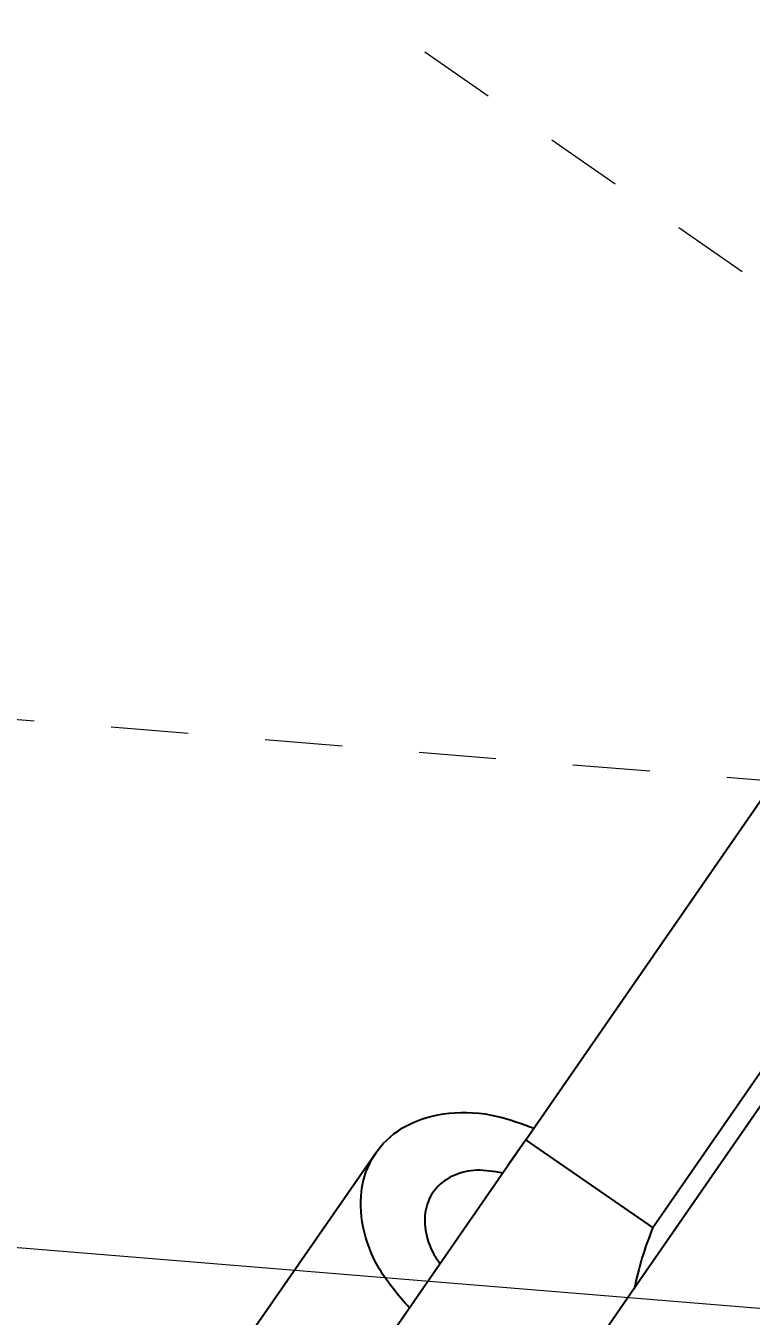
# Model space of a CAD drawing. Header units: millimetres. Extents: x 15 to 1184, y 5 to 836.
# Drawn here: x 900.24 to 909.63, y 581.32 to 598.03 of the extents above; entities that cross this region are included whole.
import ezdxf

# ---------------------------------------------------------------- set-up
doc = ezdxf.new("R2010")
doc.units = ezdxf.units.MM
doc.linetypes.add('虚线', pattern=[2, 1, -1])
doc.layers.get('0').update_dxf_attribs({"lineweight": 18})
doc.layers.add('尺寸线层', color=3, linetype='Continuous', lineweight=18)
doc.layers.add('虚线层', color=6, linetype='虚线', lineweight=18)
doc.styles.get("Standard").update_dxf_attribs({"font": 'txt.shx'})
doc.dimstyles.new('ISO-25', dxfattribs={"dimtxt": 2.5, "dimasz": 2.5, "dimexe": 1.25, "dimexo": 0.625, "dimtad": 1, "dimtxsty": 'Standard', "dimcen": 2.5, "dimdle": 5, "dimadec": 0, "dimazin": 0, "dimtfac": 1, "dimtmove": 0, "dimatfit": 3, "dimfxl": 0, "dimarcsym": 0})

# ---------------------------------------------------------------- blocks, each defined once
blk = doc.blocks.new('*X3')
at = {"layer": '尺寸线层', "linetype": 'Continuous'}
for points in [[(878.525, 583.971), (882.118, 584.272), (882.021, 583.091)], [(919.726, 580.607), (916.23, 581.487), (916.133, 580.305)]]:
    blk.add_hatch(color=0, dxfattribs=at).paths.add_polyline_path(points, flags=0)
at = {"layer": '尺寸线层', "color": 0, "linetype": 'Continuous'}
for p, q in [((878.999, 589.767), (878.444, 582.975)), ((920.199, 586.402), (919.644, 579.61)), ((888.996, 583.116), (878.525, 583.971)), ((898.246, 582.361), (919.726, 580.607))]:
    blk.add_line(p, q, dxfattribs=at)
at = {"layer": '尺寸线层', "color": 0, "insert": (893.621, 582.738), "char_height": 3.5, "width": 18.5, "attachment_point": 5}
blk.add_mtext('41,34', dxfattribs=at)
blk = doc.blocks.new('*X4')
at = {"layer": '尺寸线层', "linetype": 'Continuous'}
for points in [[(933.925, 607.127), (930.561, 608.415), (931.123, 609.458)], [(896.373, 589.352), (897.509, 592.769), (896.346, 592.996)]]:
    blk.add_hatch(color=0, dxfattribs=at).paths.add_polyline_path(points, flags=0)
at = {"layer": '尺寸线层', "color": 0, "linetype": 'Continuous'}
for start, end in [(55.3312, 100.8735), (112.9834, 175.3312)]:
    blk.add_arc((920.28, 587.399), 23.987, start, end, dxfattribs=at)
at = {"layer": '尺寸线层', "color": 0, "insert": (908.88, 611.482), "char_height": 3.5, "width": 27.5, "attachment_point": 5}
blk.add_mtext('120,00%%D', dxfattribs=at)

msp = doc.modelspace()

# ---------------------------------------------------------------- linework, layer by layer
at = {"color": 7, "linetype": 'Continuous', "lineweight": 25}
for p, q in [((906.712, 583.603), (915.734, 596.647)), ((908.357, 582.466), (918.221, 596.727)), ((918.426, 596.585), (908.117, 581.679)), ((906.712, 583.603), (901.786, 576.481)), ((904.779, 583.445), (903.218, 581.188)), ((906.651, 583.516), (906.482, 583.271)), ((908.357, 582.466), (906.712, 583.603)), ((908.117, 581.679), (904.774, 576.846))]:
    msp.add_line(p, q, dxfattribs=at)
msp.add_ellipse((910.609, 582.45), major_axis=(-1.97, -2.849), ratio=0.57735, start_param=5.087289, end_param=5.346592, dxfattribs=at)
for points, knots in [([(905.205, 581.424), (905.064, 581.589), (904.781, 581.919), (904.575, 582.48), (904.56, 583.016), (904.757, 583.482), (905.151, 583.82), (905.7, 583.979), (906.288, 583.95), (906.66, 583.811), (906.816, 583.753)], [0, 0, 0, 0, 0.555011, 1.10986, 1.67351, 2.252375, 2.844972, 3.44319, 4.032896, 4.458912, 4.458912, 4.458912, 4.458912]), ([(906.414, 583.173), (906.3, 583.192), (906.071, 583.23), (905.769, 583.155), (905.537, 582.991), (905.405, 582.741), (905.394, 582.438), (905.481, 582.177), (905.573, 582.036), (905.6, 581.995)], [0, 0, 0, 0, 0.302151, 0.604154, 0.91418, 1.231121, 1.548234, 1.859289, 1.984772, 1.984772, 1.984772, 1.984772])]:
    msp.add_open_spline(points, degree=3, knots=knots, dxfattribs=at)
at = {"layer": '虚线层'}
for p, q in [((957.218, 561.852), (872.207, 620.648)), ((920.28, 587.399), (879.08, 590.764))]:
    msp.add_line(p, q, dxfattribs=at)

# ---------------------------------------------------------------- dimensions: what is measured, and where the dimension line sits
at = {"layer": '尺寸线层'}
dim = msp.add_angular_dim_2l(base=(910.017, 609.08), line1=((972.408, 662.769), (884.66, 535.897)), line2=((920.28, 587.399), (879.08, 590.764)), dimstyle='ISO-25', override={"dimtxt": 3.5, "dimasz": 3.556, "dimexe": 1, "dimexo": 1, "dimgap": 1.524, "dimtad": 0, "dimtih": 1, "dimtoh": 1, "dimzin": 0, "dimsah": 1, "dimdle": 7.112, "dimadec": 2, "dimtfill": 1, "dimtolj": 1, "dimtzin": 0}, dxfattribs=at)
dim.commit()
dim.dimension.update_dxf_attribs({"geometry": '*X4', "text_midpoint": (908.88, 611.482)})
dim = msp.add_linear_dim(base=(919.726, 580.607), p1=(879.08, 590.764), p2=(920.28, 587.399), angle=355.3312, dimstyle='ISO-25', override={"dimtxt": 3.5, "dimasz": 3.556, "dimexe": 1, "dimexo": 1, "dimgap": 1.524, "dimtih": 1, "dimtoh": 1, "dimzin": 0, "dimsah": 1, "dimdle": 7.112, "dimadec": 2, "dimtfill": 1, "dimtolj": 1, "dimtzin": 8}, dxfattribs=at)
dim.commit()
dim.dimension.update_dxf_attribs({"geometry": '*X3', "text_midpoint": (893.621, 582.738), "dimtype": 160})

doc.saveas('drawing.dxf')
